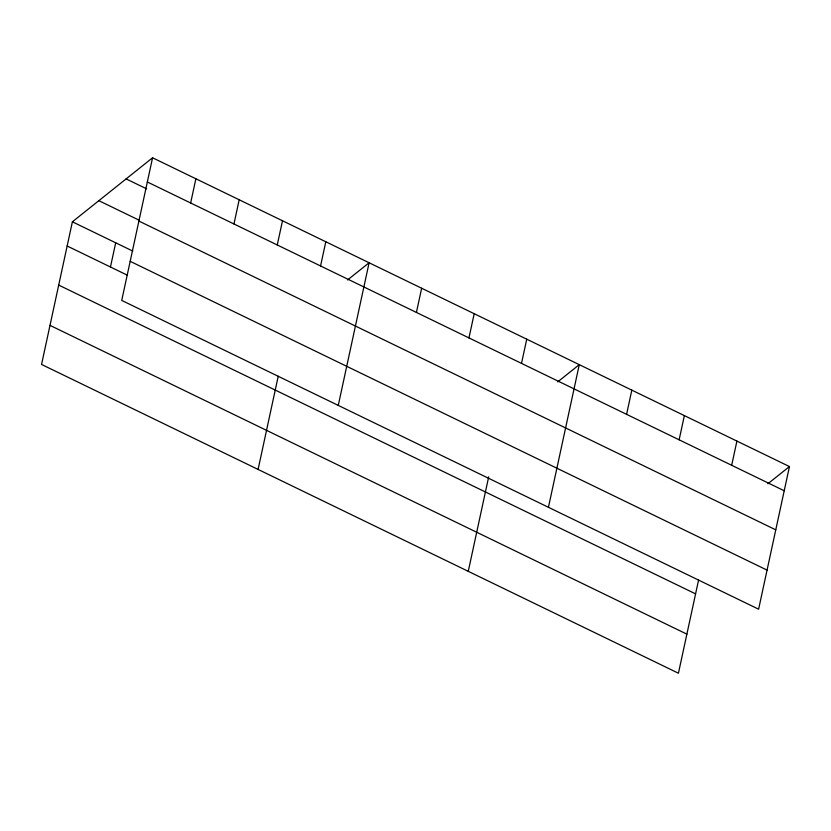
<?xml version="1.0" encoding="UTF-8"?>
<svg xmlns="http://www.w3.org/2000/svg" width="831" height="831" viewBox="0 0 831 831"><rect width="100%" height="100%" fill="white"/><g stroke="black" fill="none" stroke-linecap="round" stroke-linejoin="round"><path stroke-width="1.25" d="M152.572 157.776L121.731 300.417L758.61 609.196L789.45 466.555L152.572 157.776L72.39 221.804L41.55 364.445L678.428 673.224L698.58 580.007M110.461 267L115.696 242.797M190.652 202.972L195.877 178.769M233.958 223.965L239.193 199.762M277.263 244.968L282.498 220.766M258.088 469.432L278.24 376.204M320.569 265.962L325.804 241.759M338.269 405.403L369.109 262.752L347.555 279.974M416.424 312.435L421.649 288.232M468.964 337.905L474.2 313.703M468.258 571.333L488.69 476.849M521.504 363.386L526.74 339.183M548.439 507.294L579.28 364.653L557.726 381.876M626.595 414.337L631.82 390.123M679.135 439.807L684.37 415.604M731.675 465.277L736.91 441.074M767.886 483.767L789.45 466.555M147.336 181.979L784.215 490.757M126.115 178.904L146.63 188.845M98.847 200.676L138.735 220.007M138.891 221.056L775.77 529.846M72.39 221.804L132.794 251.087M130.187 261.329L767.055 570.108M67.155 246.007L127.559 275.29M58.71 285.095L695.589 593.874M50.005 325.368L686.873 634.146"/></g></svg>
